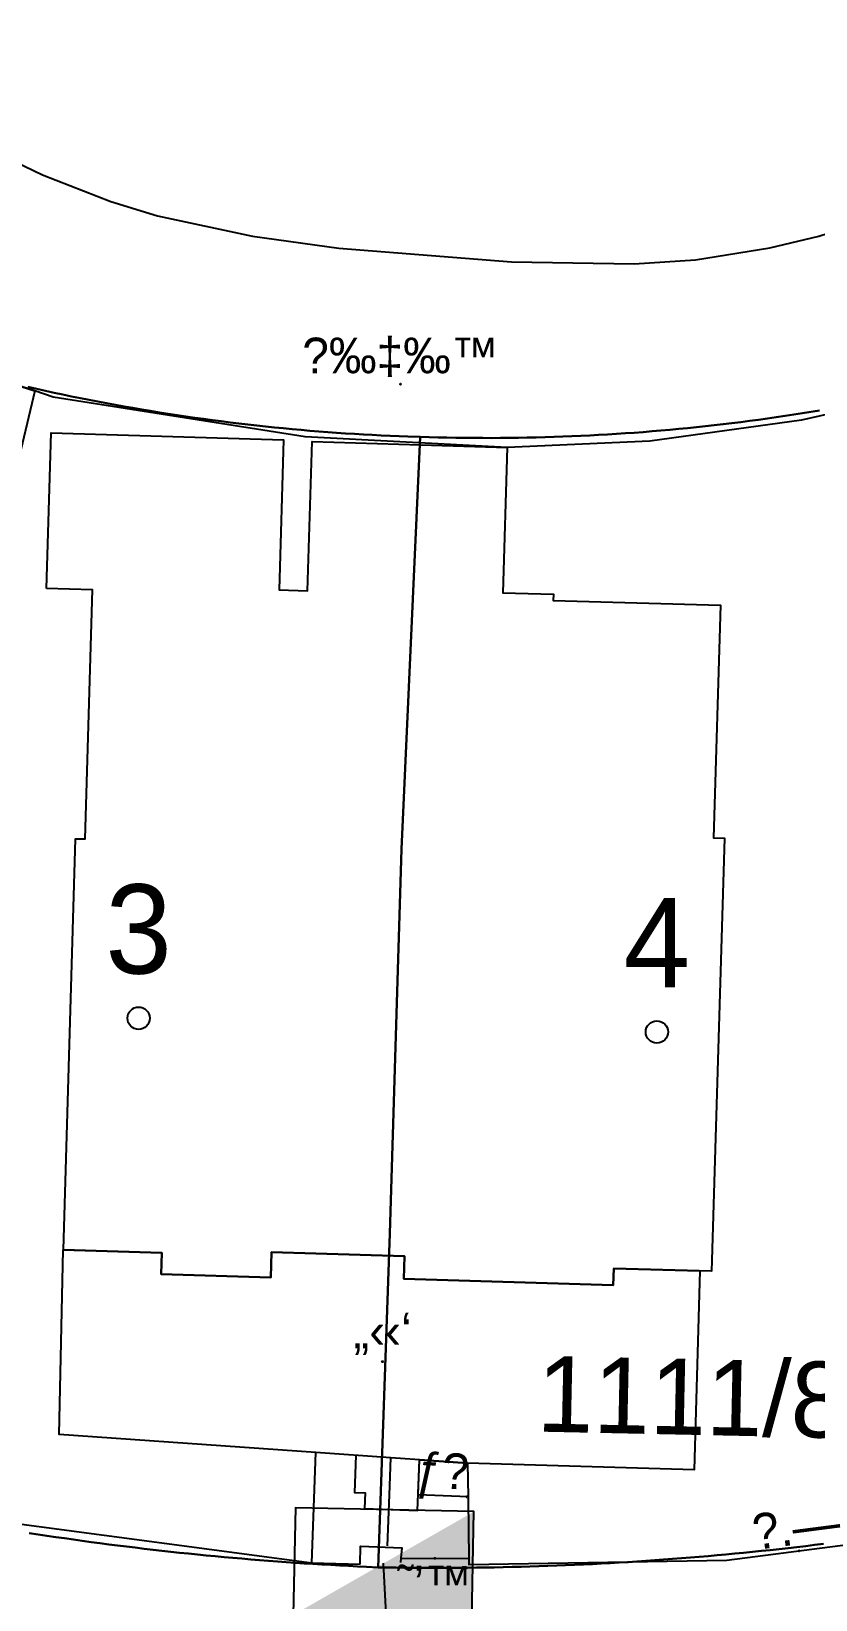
# Model space of a CAD drawing. Header units: metres. Extents: x 218299 to 220222, y 572714 to 574340.
# Drawn here: x 218848.27 to 218865.85, y 573547.67 to 573582.81 of the extents above; entities that cross this region are included whole.
import ezdxf
from ezdxf.enums import TextEntityAlignment as Align

# ---------------------------------------------------------------- set-up
doc = ezdxf.new("R2010")
doc.units = ezdxf.units.M
doc.header["$MEASUREMENT"] = 0
for name, color, linetype in [('1602', 44, 'Continuous'), ('1603', 44, 'Continuous'), ('6151', 102, 'CABLEUNDEXIST03'), ('6261', 7, 'Continuous'), ('A_POINTS', 2, 'Continuous'), ('M2200', 253, 'Continuous'), ('M2207', 253, 'Continuous'), ('M2220', 253, 'Continuous'), ('M2412', 253, 'Continuous'), ('M2601', 253, 'Continuous'), ('M2602', 253, 'Continuous'), ('M2605', 253, 'Continuous'), ('M2612', 253, 'Continuous'), ('M2802', 253, 'Continuous')]:
    doc.layers.add(name, color=color, linetype=linetype)
doc.styles.add('HEBTXT', font='HEBTXT')
doc.styles.add('MAVAT_HEBTXT', font='HEBTXT')
doc.linetypes.add('CABLEUNDEXIST03', pattern='A,3.5,[222,elecad.shx,S=0.01,R=0,X=0,Y=0],1.5', length=5)

# ---------------------------------------------------------------- blocks, each defined once
blk = doc.blocks.new('6261')
blk.add_lwpolyline([(-2, -1.2), (2, -1.2), (2, 1.2), (-2, 1.2)], close=True)
at = {"color": 0}
blk.add_solid([(2, 1.2), (-2, -1.2), (2, -1.2)], dxfattribs=at)
at = {"color": 0, "style": 'HEBTXT'}
blk.add_attdef('PIL_NAME', (2.689, 2.418), '', height=1.7, dxfattribs=at)
at = {"style": 'HEBTXT'}
blk.add_attdef('CAMUT_MONIM', (2.489, 0.218), '', height=1.7, dxfattribs=at)
at = {"color": 0, "style": 'HEBTXT', "flags": 1}
for tag, p in [('TYPE', (2.585, -1.773)), ('MAP_TYPE', (2.689, -3.782))]:
    blk.add_attdef(tag, p, '', height=1.7, dxfattribs=at)
blk = doc.blocks.new('1603')
at = {"layer": 'A_POINTS'}
blk.add_circle((0, 0), 0.25, dxfattribs=at)
at = {"color": 0, "style": 'HEBTXT'}
blk.add_attdef('PARCEL_NUM', text='', height=2, dxfattribs=at).set_placement((0, 1), align=Align.CENTER)
at = {"color": 0, "style": 'HEBTXT', "flags": 1}
blk.add_attdef('LOT_NUM', text='', height=2, dxfattribs=at).set_placement((0, -2.5), align=Align.CENTER)
blk = doc.blocks.new('M2802')
blk.add_circle((0, 0), 0.025)
at = {"style": 'MAVAT_HEBTXT'}
blk.add_attdef('NAME', text='', height=0.8, dxfattribs=at).set_placement((0, 1.592), align=Align.MIDDLE)
blk = doc.blocks.new('M2605')
blk.add_circle((0, 0), 0.025)
at = {"style": 'MAVAT_HEBTXT'}
blk.add_attdef('NAME', text='', height=0.8, dxfattribs=at).set_placement((0, 1.592), align=Align.MIDDLE)
blk = doc.blocks.new('M2612')
blk.add_circle((0, 0), 0.025)
at = {"style": 'MAVAT_HEBTXT'}
blk.add_attdef('NAME', text='', height=0.8, dxfattribs=at).set_placement((0, 1.592), align=Align.MIDDLE)
blk = doc.blocks.new('M2207')
blk.add_circle((0, 0), 0.025)
at = {"style": 'MAVAT_HEBTXT'}
blk.add_attdef('NAME', text='', height=0.8, dxfattribs=at).set_placement((0, 1.592), align=Align.MIDDLE)
blk = doc.blocks.new('M2412')
blk.add_circle((0, 0), 0.025)
at = {"style": 'MAVAT_HEBTXT'}
blk.add_attdef('NAME', text='', height=0.8, dxfattribs=at).set_placement((0, 1.592), align=Align.MIDDLE)
blk = doc.blocks.new('111')
at = {"layer": 'M2200'}
blk.add_polyline3d([(218848.615, 573570.323, 580.679), (218848.718, 573573.809, 580.679), (218853.928, 573573.654, 580.679), (218853.828, 573570.291, 580.679), (218854.467, 573570.272, 580.619), (218854.566, 573573.614, 579.899), (218858.936, 573573.484, 580.319), (218858.936, 573573.484, 580.319), (218858.84, 573570.228, 580.739), (218859.975, 573570.194, 580.739), (218859.971, 573570.056, 580.739), (218863.718, 573569.945, 580.619), (218863.563, 573564.739, 580.679), (218863.808, 573564.731, 580.139), (218863.52, 573555.023, 579.989), (218861.326, 573555.088, 579.989), (218861.326, 573555.088, 579.989), (218861.315, 573554.716, 579.989), (218861.315, 573554.716, 579.989), (218856.62, 573554.855, 579.989), (218856.62, 573554.855, 579.989), (218856.635, 573555.364, 579.989), (218856.635, 573555.364, 579.989), (218853.656, 573555.452, 579.989), (218853.656, 573555.452, 579.989), (218853.639, 573554.885, 579.989), (218851.187, 573554.958, 579.989), (218851.187, 573554.958, 579.989), (218851.201, 573555.438, 579.989), (218851.201, 573555.438, 579.989), (218848.992, 573555.503, 579.989), (218849.266, 573564.716, 580.409), (218849.48, 573564.71, 580.409), (218849.646, 573570.293, 580.769)], close=True, dxfattribs=at)
at = {"layer": 'M2207'}
for points in [[(218848.349, 573574.75, 580.146), (218848.349, 573574.75, 580.146), (218847.545, 573571.382, 580.536), (218847.428, 573571.421, 580.529), (218847.417, 573571.424, 580.528), (218845.728, 573571.976, 580.424), (218844.623, 573572.337, 580.356), (218843.361, 573572.942, 579.396), (218843.473, 573573.27, 579.403), (218843.474, 573573.273, 579.403), (218844.354, 573575.846, 579.456), (218844.354, 573575.846, 579.456), (218845.235, 573575.577, 580.101), (218845.235, 573575.577, 580.101), (218845.282, 573575.724, 580.086), (218845.282, 573575.724, 580.086)], [(218856.62, 573554.855, 579.981), (218861.315, 573554.716, 579.966), (218861.326, 573555.088, 579.981), (218863.26, 573555.031, 579.966), (218863.128, 573550.576, 579.636), (218858.053, 573550.726, 579.636), (218856.331, 573550.844, 579.636), (218854.65, 573550.963, 579.636), (218848.896, 573551.368, 579.636), (218848.984, 573555.504, 579.921), (218851.201, 573555.438, 579.951), (218851.187, 573554.958, 579.951), (218853.639, 573554.885, 579.951), (218853.656, 573555.452, 579.951), (218856.635, 573555.364, 579.951)]]:
    blk.add_polyline3d(points, close=True, dxfattribs=at)
at = {"layer": 'M2220', "lineweight": -3}
blk.add_lwpolyline([(218865.933, 573574.185), (218865.532, 573574.094), (218862.137, 573573.62), (218858.936, 573573.484), (218854.409, 573573.718), (218848.761, 573574.608), (218848.349, 573574.75), (218845.282, 573575.724), (218845.235, 573575.578), (218844.354, 573575.846), (218843.12, 573576.249), (218841.684, 573576.796), (218840.278, 573577.416), (218838.907, 573578.109), (218837.573, 573578.872), (218836.281, 573579.703), (218835.034, 573580.6), (218833.895, 573581.466), (218832.866, 573582.247), (218829.23, 573585.01)], dxfattribs=at)
at = {"layer": 'M2412'}
blk.add_polyline3d([(218856.972, 573550.799, 576.986), (218858.053, 573550.726, 576.986), (218858.061, 573549.968, 576.266), (218856.943, 573550.017, 576.266)], close=True, dxfattribs=at)
at = {"layer": 'M2601'}
for points in [[(218856.259, 573548.874, 578.457), (218856.301, 573550.014, 578.457), (218856.331, 573550.844, 578.457), (218856.331, 573550.844, 578.457)], [(218854.56, 573548.49, 578.547), (218855.641, 573548.463, 578.547), (218855.641, 573548.463, 578.547)]]:
    blk.add_polyline3d(points, dxfattribs=at)
at = {"layer": 'M2602'}
for points in [[(218855.55, 573550.899, 577.496), (218855.52, 573550.066, 577.496), (218855.754, 573550.057, 577.496), (218855.741, 573549.705, 577.496), (218856.93, 573549.662, 577.496), (218856.972, 573550.799, 577.496), (218856.972, 573550.799, 577.496)], [(218855.641, 573548.463, 578.172), (218855.65, 573548.867, 578.172), (218856.578, 573548.827, 578.172), (218856.557, 573548.594, 578.172), (218856.549, 573548.497, 578.172)]]:
    blk.add_polyline3d(points, dxfattribs=at)
at = {"layer": 'M2605'}
for points in [[(218882.655, 573580.165, 579.27), (218882.655, 573580.165, 579.27), (218882.523, 573580.384, 579.27), (218882.356, 573580.665, 579.27), (218881.766, 573580.347, 579.264), (218876.645, 573577.583, 579.21), (218873.937, 573576.352, 579.21), (218868.235, 573574.706, 579.15), (218865.933, 573574.185, 578.997), (218865.532, 573574.094, 578.97), (218862.137, 573573.62, 578.85), (218858.936, 573573.484, 578.79), (218854.409, 573573.718, 578.7), (218848.761, 573574.608, 578.43), (218848.349, 573574.75, 578.43)], [(218843.487, 573555.363, 577.5), (218846.627, 573554.73, 577.5), (218845.247, 573549.73, 577.47), (218854.56, 573548.49, 577.41), (218854.56, 573548.49, 577.41), (218854.65, 573550.963, 577.41)], [(218858.053, 573550.726, 577.41), (218858.053, 573550.726, 577.41), (218858.053, 573550.726, 577.41), (218858.053, 573550.726, 577.41), (218858.061, 573549.968, 577.41), (218858.062, 573549.911, 577.41), (218858.076, 573548.59, 577.41), (218858.077, 573548.45, 577.41), (218863.865, 573548.551, 577.38), (218867.04, 573548.963, 577.38), (218867.04, 573548.963, 577.38), (218866.25, 573553.858, 577.47), (218869.381, 573554.323, 577.47)]]:
    blk.add_polyline3d(points, dxfattribs=at)
at = {"layer": 'M2612'}
blk.add_polyline3d([(218856.557, 573548.594, 577.797), (218858.076, 573548.59, 577.797)], dxfattribs=at)
at = {"layer": 'M2802'}
for points in [[(218838.613, 573586.322, 578.356), (218844.266, 573581.988, 578.536), (218845.607, 573581.075, 578.596), (218846.547, 573580.538, 578.64), (218848.521, 573579.588, 578.716), (218850.058, 573578.993, 578.729), (218851.099, 573578.675, 578.719), (218853.229, 573578.213, 578.716), (218855.162, 573577.946, 578.769), (218859.038, 573577.638, 578.896), (218861.785, 573577.595, 578.884), (218863.157, 573577.688, 578.896), (218864.829, 573577.954, 578.968), (218865.926, 573578.218, 579.031), (218868.09, 573578.91, 579.136), (218870.837, 573580.017, 579.218), (218872.161, 573580.673, 579.256), (218873.259, 573581.304, 579.289), (218875.404, 573582.643, 579.355), (218877.057, 573583.563, 579.376)], [(218865.933, 573574.185, 578.997), (218865.532, 573574.094, 578.97), (218862.137, 573573.62, 578.85), (218858.936, 573573.484, 578.79), (218854.409, 573573.718, 578.7), (218848.761, 573574.608, 578.43), (218848.349, 573574.75, 578.43), (218845.282, 573575.724, 578.22), (218845.235, 573575.577, 578.22), (218844.354, 573575.846, 578.19), (218843.12, 573576.249, 578.195), (218841.684, 573576.796, 578.197), (218840.278, 573577.416, 578.193), (218838.907, 573578.109, 578.185), (218837.573, 573578.872, 578.171), (218836.281, 573579.703, 578.153), (218835.034, 573580.6, 578.13), (218833.895, 573581.466, 578.059), (218832.866, 573582.247, 577.995), (218832.866, 573582.247, 577.995), (218832.772, 573583.386, 577.876)]]:
    blk.add_polyline3d(points, dxfattribs=at)
at = {"layer": 'M2207'}
ref = blk.add_blockref('M2207', (218856.144, 573552.997), dxfattribs=dict(at, xscale=0.5, yscale=0.5, zscale=0.5))
ref.add_attrib('NAME', '„‹‹‘', dxfattribs={"layer": '0', "height": 0.8, "style": 'MAVAT_HEBTXT'}).set_placement((218856.144, 573553.622), align=Align.MIDDLE)
at = {"layer": 'M2412'}
ref = blk.add_blockref('M2412', (218858.034, 573549.97), dxfattribs=dict(at, xscale=0.5, yscale=0.5, zscale=0.5))
ref.add_attrib('NAME', 'ƒ\x8e', dxfattribs={"layer": '0', "height": 0.8, "rotation": 357.5169, "style": 'MAVAT_HEBTXT'}).set_placement((218857.48, 573550.445), align=Align.MIDDLE)
at = {"layer": 'M2605'}
ref = blk.add_blockref('M2605', (218865.483, 573548.761), dxfattribs=dict(at, xscale=0.5, yscale=0.5, zscale=0.5))
ref.add_attrib('NAME', '\x9a.—', dxfattribs={"layer": '0', "height": 0.8, "rotation": 7.3955, "style": 'MAVAT_HEBTXT'}).set_placement((218865.412, 573549.306), align=Align.MIDDLE)
at = {"layer": 'M2612'}
ref = blk.add_blockref('M2612', (218857.317, 573548.592), dxfattribs=dict(at, xscale=0.5, yscale=0.5, zscale=0.5))
ref.add_attrib('NAME', '˜’™', dxfattribs={"layer": '0', "height": 0.8, "rotation": 359.8536, "style": 'MAVAT_HEBTXT'}).set_placement((218857.315, 573548.042), align=Align.MIDDLE)
at = {"layer": 'M2802'}
ref = blk.add_blockref('M2802', (218856.547, 573574.899, 578.73), dxfattribs=dict(at, xscale=0.5, yscale=0.5, zscale=0.5))
ref.add_attrib('NAME', '\x8d‰‡‰™', dxfattribs={"layer": '0', "height": 0.8, "style": 'MAVAT_HEBTXT'}).set_placement((218856.547, 573575.524, 578.73), align=Align.MIDDLE)

msp = doc.modelspace()

# ---------------------------------------------------------------- linework, layer by layer
at = {"layer": '1602'}
for points in [[(218865.94, 573574.31), (218865.5607, 573574.2482), (218865.363, 573574.2174), (218865.1653, 573574.1874), (218864.9674, 573574.1583), (218864.7694, 573574.1301), (218864.5713, 573574.1028), (218864.3731, 573574.0763), (218864.1747, 573574.0507), (218863.9762, 573574.026), (218863.7777, 573574.0022), (218863.579, 573573.9793), (218863.3802, 573573.9573), (218863.1813, 573573.9361), (218862.9824, 573573.9158), (218862.7833, 573573.8964), (218862.5842, 573573.8779), (218862.3849, 573573.8603), (218862.1856, 573573.8436), (218861.9863, 573573.8277), (218861.7868, 573573.8128), (218861.5873, 573573.7987), (218861.3878, 573573.7855), (218861.1881, 573573.7732), (218860.9885, 573573.7618), (218860.7887, 573573.7512), (218860.589, 573573.7416), (218860.3892, 573573.7328), (218860.1893, 573573.725), (218859.9894, 573573.718), (218859.7895, 573573.7119), (218859.5896, 573573.7067), (218859.3897, 573573.7024), (218859.1897, 573573.699), (218858.9897, 573573.6964), (218858.7897, 573573.6948), (218858.5897, 573573.694), (218858.3897, 573573.6942), (218858.1897, 573573.6952), (218857.9897, 573573.6971), (218857.7897, 573573.6999), (218857.5898, 573573.7036), (218857.3898, 573573.7082), (218857.1899, 573573.7136), (218856.99, 573573.72), (218856.7147, 573573.7286), (218856.5148, 573573.7359), (218856.315, 573573.7441), (218856.1152, 573573.7531), (218855.9154, 573573.7631), (218855.7157, 573573.7739), (218855.5161, 573573.7857), (218855.3165, 573573.7983), (218855.1169, 573573.8118), (218854.9175, 573573.8262), (218854.718, 573573.8414), (218854.5187, 573573.8576), (218854.3194, 573573.8747), (218854.1202, 573573.8926), (218853.9211, 573573.9114), (218853.7221, 573573.9311), (218853.5232, 573573.9517), (218853.3243, 573573.9732), (218853.1256, 573573.9955), (218852.9269, 573574.0188), (218852.7284, 573574.0429), (218852.5299, 573574.0679), (218852.3316, 573574.0938), (218852.1334, 573574.1206), (218851.9353, 573574.1482), (218851.7374, 573574.1767), (218851.5396, 573574.2061), (218851.3419, 573574.2364), (218851.1443, 573574.2676), (218850.9469, 573574.2996), (218850.7496, 573574.3325), (218850.5525, 573574.3663), (218850.3555, 573574.401), (218850.1587, 573574.4366), (218849.9621, 573574.473), (218849.7656, 573574.5103), (218849.5692, 573574.5484), (218849.3731, 573574.5875), (218849.1771, 573574.6274), (218848.9813, 573574.6682), (218848.7857, 573574.7098), (218848.5903, 573574.7524), (218848.395, 573574.7957), (218848.2, 573574.84)], [(218848.2, 573574.84), (218848.395, 573574.7957), (218848.5903, 573574.7524), (218848.7857, 573574.7098), (218848.9813, 573574.6682), (218849.1771, 573574.6274), (218849.3731, 573574.5875), (218849.5692, 573574.5484), (218849.7656, 573574.5103), (218849.9621, 573574.473), (218850.1587, 573574.4366), (218850.3555, 573574.401), (218850.5525, 573574.3663), (218850.7496, 573574.3325), (218850.9469, 573574.2996), (218851.1443, 573574.2676), (218851.3419, 573574.2364), (218851.5396, 573574.2061), (218851.7374, 573574.1767), (218851.9353, 573574.1482), (218852.1334, 573574.1206), (218852.3316, 573574.0938), (218852.5299, 573574.0679), (218852.7284, 573574.0429), (218852.9269, 573574.0188), (218853.1256, 573573.9955), (218853.3243, 573573.9732), (218853.5232, 573573.9517), (218853.7221, 573573.9311), (218853.9211, 573573.9114), (218854.1202, 573573.8926), (218854.3194, 573573.8747), (218854.5187, 573573.8576), (218854.718, 573573.8414), (218854.9175, 573573.8262), (218855.1169, 573573.8118), (218855.3165, 573573.7983), (218855.5161, 573573.7857), (218855.7157, 573573.7739), (218855.9154, 573573.7631), (218856.1152, 573573.7531), (218856.315, 573573.7441), (218856.5148, 573573.7359), (218856.7147, 573573.7286), (218856.99, 573573.72), (218856.57, 573564.48), (218856.31, 573555.87), (218856.05, 573548.39), (218855.7849, 573548.4016), (218855.5851, 573548.411), (218855.3853, 573548.4209), (218855.1856, 573548.4314), (218854.9859, 573548.4425), (218854.7863, 573548.4542), (218854.5866, 573548.4665), (218854.3871, 573548.4793), (218854.1875, 573548.4926), (218853.988, 573548.5066), (218853.7885, 573548.5211), (218853.5891, 573548.5362), (218853.3897, 573548.5519), (218853.1904, 573548.5681), (218852.9911, 573548.5849), (218852.7918, 573548.6023), (218852.5926, 573548.6202), (218852.3935, 573548.6387), (218852.1944, 573548.6578), (218851.9954, 573548.6774), (218851.7964, 573548.6976), (218851.5975, 573548.7184), (218851.3986, 573548.7398), (218851.1998, 573548.7617), (218851.0011, 573548.7842), (218850.8024, 573548.8072), (218850.6038, 573548.8309), (218850.4053, 573548.855), (218850.2068, 573548.8798), (218850.0084, 573548.9051), (218849.8101, 573548.931), (218849.6119, 573548.9575), (218849.4137, 573548.9845), (218849.2156, 573549.0121), (218849.0176, 573549.0402), (218848.8197, 573549.0689), (218848.6218, 573549.0982), (218848.4241, 573549.1281), (218848.2264, 573549.1585)], [(218866.0276, 573548.9163), (218865.8291, 573548.8918), (218865.6306, 573548.8679), (218865.4319, 573548.8445), (218865.2332, 573548.8218), (218865.0345, 573548.7996), (218864.8356, 573548.7779), (218864.6368, 573548.7568), (218864.4378, 573548.7363), (218864.2388, 573548.7164), (218864.0397, 573548.697), (218863.8406, 573548.6782), (218863.6415, 573548.66), (218863.4422, 573548.6424), (218863.243, 573548.6253), (218863.0437, 573548.6087), (218862.8443, 573548.5928), (218862.6449, 573548.5774), (218862.4454, 573548.5626), (218862.246, 573548.5484), (218862.0464, 573548.5347), (218861.8468, 573548.5216), (218861.6472, 573548.5091), (218861.4476, 573548.4971), (218861.2479, 573548.4857), (218861.0482, 573548.4749), (218860.8485, 573548.4646), (218860.6487, 573548.455), (218860.4489, 573548.4459), (218860.2491, 573548.4373), (218860.0493, 573548.4293), (218859.8494, 573548.422), (218859.6495, 573548.4151), (218859.4496, 573548.4089), (218859.2497, 573548.4032), (218859.0498, 573548.3981), (218858.8498, 573548.3935), (218858.6499, 573548.3896), (218858.4499, 573548.3862), (218858.2499, 573548.3834), (218858.0499, 573548.3811), (218857.8499, 573548.3794), (218857.6499, 573548.3783), (218857.4499, 573548.3778), (218857.2499, 573548.3778), (218857.0499, 573548.3784), (218856.8499, 573548.3796), (218856.6499, 573548.3813), (218856.4499, 573548.3837), (218856.25, 573548.3865), (218856.05, 573548.39), (218856.31, 573555.87), (218856.57, 573564.48), (218856.99, 573573.72), (218857.1899, 573573.7136), (218857.3898, 573573.7082), (218857.5898, 573573.7036), (218857.7897, 573573.6999), (218857.9897, 573573.6971), (218858.1897, 573573.6952), (218858.3897, 573573.6942), (218858.5897, 573573.694), (218858.7897, 573573.6948), (218858.9897, 573573.6964), (218859.1897, 573573.699), (218859.3897, 573573.7024), (218859.5896, 573573.7067), (218859.7895, 573573.7119), (218859.9894, 573573.718), (218860.1893, 573573.725), (218860.3892, 573573.7328), (218860.589, 573573.7416), (218860.7887, 573573.7512), (218860.9885, 573573.7618), (218861.1881, 573573.7732), (218861.3878, 573573.7855), (218861.5873, 573573.7987), (218861.7868, 573573.8128), (218861.9863, 573573.8277), (218862.1856, 573573.8436), (218862.3849, 573573.8603), (218862.5842, 573573.8779), (218862.7833, 573573.8964), (218862.9824, 573573.9158), (218863.1813, 573573.9361), (218863.3802, 573573.9573), (218863.579, 573573.9793), (218863.7777, 573574.0022), (218863.9762, 573574.026), (218864.1747, 573574.0507), (218864.3731, 573574.0763), (218864.5713, 573574.1028), (218864.7694, 573574.1301), (218864.9674, 573574.1583), (218865.1653, 573574.1874), (218865.363, 573574.2174), (218865.5607, 573574.2482), (218865.94, 573574.31)], [(218848.2264, 573549.1585), (218848.4241, 573549.1281), (218848.6218, 573549.0982), (218848.8197, 573549.0689), (218849.0176, 573549.0402), (218849.2156, 573549.0121), (218849.4137, 573548.9845), (218849.6119, 573548.9575), (218849.8101, 573548.931), (218850.0084, 573548.9051), (218850.2068, 573548.8798), (218850.4053, 573548.855), (218850.6038, 573548.8309), (218850.8024, 573548.8072), (218851.0011, 573548.7842), (218851.1998, 573548.7617), (218851.3986, 573548.7398), (218851.5975, 573548.7184), (218851.7964, 573548.6976), (218851.9954, 573548.6774), (218852.1944, 573548.6578), (218852.3935, 573548.6387), (218852.5926, 573548.6202), (218852.7918, 573548.6023), (218852.9911, 573548.5849), (218853.1904, 573548.5681), (218853.3897, 573548.5519), (218853.5891, 573548.5362), (218853.7885, 573548.5211), (218853.988, 573548.5066), (218854.1875, 573548.4926), (218854.3871, 573548.4793), (218854.5866, 573548.4665), (218854.7863, 573548.4542), (218854.9859, 573548.4425), (218855.1856, 573548.4314), (218855.3853, 573548.4209), (218855.5851, 573548.411), (218855.7849, 573548.4016), (218856.05, 573548.39), (218856.25, 573548.3865), (218856.4499, 573548.3837), (218856.6499, 573548.3813), (218856.8499, 573548.3796), (218857.0499, 573548.3784), (218857.2499, 573548.3778), (218857.4499, 573548.3778), (218857.6499, 573548.3783), (218857.8499, 573548.3794), (218858.0499, 573548.3811), (218858.2499, 573548.3834), (218858.4499, 573548.3862), (218858.6499, 573548.3896), (218858.8498, 573548.3935), (218859.0498, 573548.3981), (218859.2497, 573548.4032), (218859.4496, 573548.4089), (218859.6495, 573548.4151), (218859.8494, 573548.422), (218860.0493, 573548.4293), (218860.2491, 573548.4373), (218860.4489, 573548.4459), (218860.6487, 573548.455), (218860.8485, 573548.4646), (218861.0482, 573548.4749), (218861.2479, 573548.4857), (218861.4476, 573548.4971), (218861.6472, 573548.5091), (218861.8468, 573548.5216), (218862.0464, 573548.5347), (218862.246, 573548.5484), (218862.4454, 573548.5626), (218862.6449, 573548.5774), (218862.8443, 573548.5928), (218863.0437, 573548.6087), (218863.243, 573548.6253), (218863.4422, 573548.6424), (218863.6415, 573548.66), (218863.8406, 573548.6782), (218864.0397, 573548.697), (218864.2388, 573548.7164), (218864.4378, 573548.7363), (218864.6368, 573548.7568), (218864.8356, 573548.7779), (218865.0345, 573548.7996), (218865.2332, 573548.8218), (218865.4319, 573548.8445), (218865.6306, 573548.8679), (218865.8291, 573548.8918), (218866.0276, 573548.9163)]]:
    msp.add_lwpolyline(points, dxfattribs=at)
at = {"layer": '6151', "flags": 128}
msp.add_lwpolyline([(218856.8558, 573535.408), (218856.1692, 573548.4804)], dxfattribs=at)

# ---------------------------------------------------------------- block references
msp.add_blockref('111', (0, 0))
at = {"layer": '1603'}
for p, values in [((218850.6781, 573560.6935), {'PARCEL_NUM': '3'}), ((218862.294, 573560.3857), {'PARCEL_NUM': '4'})]:
    msp.add_blockref('1603', p, dxfattribs=at).add_auto_attribs(values)
at = {"layer": '6261'}
ref = msp.add_blockref('6261', (218856.1692, 573548.4804), dxfattribs=dict(at, rotation=358.7999999998893))
ref.add_attrib('PIL_NAME', '1111/8/1', (218859.5925, 573551.4316), dxfattribs={"layer": '0', "color": 0, "height": 1.7, "rotation": 358.8, "style": 'HEBTXT'})

doc.saveas('drawing.dxf')
